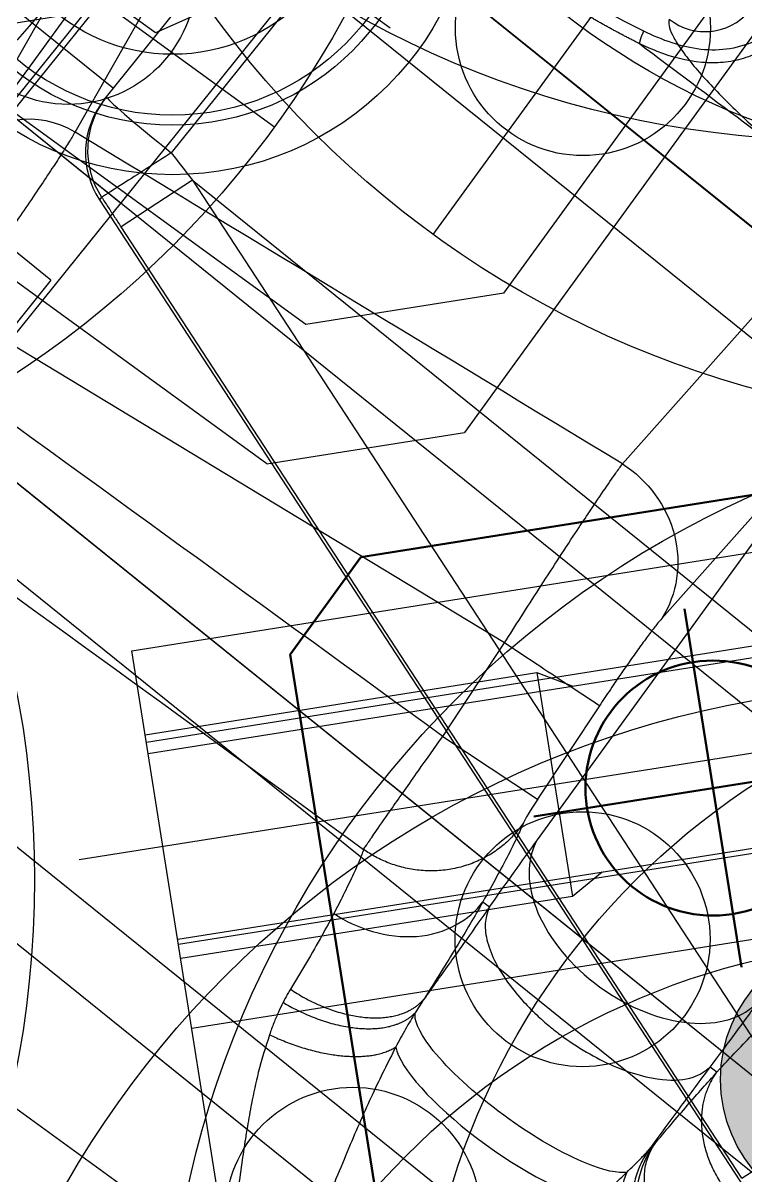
# Model space of a CAD drawing. Header units: millimetres. Extents: x 10462777 to 22643323, y 453826 to 1389191.
# Drawn here: x 11278642.8 to 11278668.32, y 585169.54 to 585210.23 of the extents above; entities that cross this region are included whole.
import ezdxf

# ---------------------------------------------------------------- set-up
doc = ezdxf.new("R2010")
doc.units = ezdxf.units.MM
doc.header["$LTSCALE"] = 200
doc.header["$MEASUREMENT"] = 0
for name, pattern in [('CENTER', [2, 1.25, -0.25, 0.25, -0.25]), ('HIDDEN', [3.75, 2.5, -1.25]), ('PHANTOM', [2.5, 1.25, -0.25, 0.25, -0.25, 0.25, -0.25])]:
    doc.linetypes.add(name, pattern=pattern)
doc.layers.get('0').update_dxf_attribs({"linetype": 'CONTINUOUS'})
for name, color, linetype in [('1', 1, 'CENTER'), ('CDQ2A50-25DC-A93L', 7, 'CONTINUOUS'), ('CENTER', 1, 'CONTINUOUS'), ('CL', 3, 'CONTINUOUS'), ('DR1433-A-002-023-000', 7, 'CONTINUOUS'), ('DR1501-002-005-002', 7, 'CONTINUOUS'), ('HIDDEN', 7, 'HIDDEN'), ('HL', 2, 'HIDDEN')]:
    doc.layers.add(name, color=color, linetype=linetype)
doc.layers.add('DR1431-08-005-000', color=7, linetype='CONTINUOUS', lineweight=50)
doc.layers.add('LAYOUT', color=8, linetype='CONTINUOUS', lineweight=25)

# ---------------------------------------------------------------- blocks, each defined once
blk = doc.blocks.new('A$C321A0869')
at = {"layer": '1', "color": 155, "linetype": 'Continuous'}
for p, q in [((381, 295.365), (381, 288.109)), ((380.497, 288.109), (380.608, 288.109)), ((380.608, 288.109), (391.269, 288.109)), ((377.622, 286.023), (364.742, 246.381)), ((377.742, 286.023), (377.622, 286.023)), ((388.255, 285.091), (380.502, 285.091)), ((388.255, 253.219), (388.255, 285.091)), ((391.308, 251.071), (391.308, 285.091)), ((391.336, 285.091), (391.336, 251.072)), ((364.961, 246.689), (377.352, 284.823)), ((380.218, 283.892), (377.352, 284.823)), ((380.218, 283.892), (367.828, 245.758)), ((380.218, 283.892), (380.218, 248.347)), ((364.961, 246.689), (367.828, 245.758)), ((94.752, 226.281), (93.318, 239.37)), ((118.309, 238.644), (117.273, 228.161)), ((90.542, 236.65), (91.976, 223.561)), ((122.638, 235.051), (121.602, 224.568)), ((122.638, 215.654), (122.638, 235.051)), ((117.615, 220.598), (94.992, 218.709)), ((117.789, 216.648), (117.615, 220.598)), ((121.63, 220.774), (121.803, 216.824)), ((117.789, 216.648), (121.803, 216.824)), ((122.364, 212.751), (122.661, 212.751)), ((132.584, 212.751), (132.287, 212.751)), ((122.569, 197.167), (93.489, 197.167))]:
    blk.add_line(p, q, dxfattribs=at)
for centre, major_axis, ratio, start_param, end_param in [((380.497, 285.091), (3.023, 0), 0.998485, 1.570796, 2.827879), ((380.608, 285.091), (0, -3.018), 0.998485, 3.141593, 4.398675), ((380.608, 285.091), (0, 3.018), 0.035249, 0, 1.570796), ((397.189, 274.352), (-0.573, 1.929), 0.983499, 1.286405, 2.848113), ((94.988, 223.454), (3, 0.329), 0.940037, 1.546497, 2.987638), ((121.856, 216.827), (0.044, -1.009), 0.052289, 4.712976, 6.028614), ((127.474, 215.866), (-4.847, 0), 0.642612, 0.068295, 3.073299), ((127.474, 207.162), (4.78, 0), 0.267644, 3.42552, 5.851881)]:
    blk.add_ellipse(centre, major_axis=major_axis, ratio=ratio, start_param=start_param, end_param=end_param, dxfattribs=at)
for points in [[(377.742, 286.023), (377.699, 285.889), (377.612, 285.622), (377.482, 285.222), (377.395, 284.956), (377.352, 284.823)], [(380.502, 285.091), (380.407, 284.691), (380.313, 284.292), (380.218, 283.892)], [(395.207, 274.352), (395.145, 274.333), (395.021, 274.243), (394.841, 273.945), (394.671, 273.494), (394.514, 272.9), (394.375, 272.178), (394.257, 271.345), (394.163, 270.419), (394.093, 269.423), (394.051, 268.377), (394.042, 267.669), (394.042, 267.311)], [(108.911, 240.962), (107.531, 240.723), (106.075, 240.579), (104.66, 240.544)], [(109.057, 240.517), (112.113, 240.467), (115.169, 240.416), (118.225, 240.366)], [(117.273, 228.161), (109.766, 227.534), (102.259, 226.908), (94.752, 226.281)], [(94.752, 226.281), (94.765, 226.157), (94.789, 225.864), (94.825, 225.291), (94.859, 224.597), (94.89, 223.794), (94.919, 222.896), (94.944, 221.92), (94.965, 220.884), (94.981, 219.807), (94.989, 219.075), (94.992, 218.709)], [(121.602, 224.568), (121.594, 224.486), (121.58, 224.288), (121.568, 223.88), (121.564, 223.379), (121.568, 222.798), (121.58, 222.158), (121.601, 221.473), (121.619, 221.009), (121.63, 220.774)], [(117.789, 216.648), (110.165, 216.648), (102.542, 216.648), (94.919, 216.648)], [(121.886, 215.85), (121.923, 215.698), (121.999, 215.34), (122.118, 214.639), (122.24, 213.78), (122.323, 213.111), (122.364, 212.751)], [(132.584, 212.751), (132.625, 213.111), (132.708, 213.78), (132.83, 214.639), (132.949, 215.34), (133.025, 215.698), (133.062, 215.85)], [(122.661, 212.751), (122.646, 213.78), (122.638, 214.754), (122.638, 215.654)], [(94.77, 211.778), (102.47, 211.778), (110.171, 211.778), (117.871, 211.778)], [(132.254, 209.119), (132.266, 209.21), (132.278, 209.301), (132.291, 209.393)], [(122.696, 208.784), (122.708, 208.585), (122.72, 208.386), (122.731, 208.187)], [(118.678, 206.27), (118.683, 206.212), (118.694, 206.097), (118.715, 205.921), (118.732, 205.803), (118.741, 205.744)], [(118.741, 205.744), (118.761, 205.621), (118.807, 205.369), (118.9, 204.968), (118.979, 204.683), (119.023, 204.537)]]:
    blk.add_open_spline(points, degree=3, dxfattribs=at)
for points, degree, knots in [([(380.502, 285.091), (379.86, 285.301), (379.127, 285.542), (378.065, 285.901), (377.773, 286.004), (377.742, 286.023)], 3, [0, 0, 0, 0, 0.5, 0.5, 1, 1, 1, 1]), ([(112.342, 243.084), (112.019, 242.457), (111.515, 241.967), (110.317, 241.286), (109.628, 241.086), (108.911, 240.962)], 3, [0, 0, 0, 0, 0.5, 0.5, 1, 1, 1, 1]), ([(112.717, 242.88), (112.594, 242.663), (112.345, 242.228), (111.829, 241.694), (111, 241.093), (110.045, 240.719), (109.277, 240.562), (109.057, 240.517)], 3, [0, 0, 0, 0, 0.164079, 0.329193, 0.498103, 0.855921, 1, 1, 1, 1]), ([(109.057, 240.517), (107.948, 240.334), (106.811, 240.228), (105.708, 240.125), (104.617, 240.1)], 2, [0, 0, 0, 0.5, 0.5, 1, 1, 1]), ([(117.615, 220.598), (117.592, 220.964), (117.545, 221.724), (117.477, 222.887), (117.413, 224.079), (117.362, 225.141), (117.319, 226.137), (117.288, 227.018), (117.272, 227.724), (117.272, 228.034), (117.273, 228.161)], 3, [0, 0, 0, 0, 0.111761, 0.232341, 0.361736, 0.499944, 0.605523, 0.749982, 0.896936, 1, 1, 1, 1]), ([(117.273, 228.161), (118.335, 228.227), (119.425, 227.876), (121.032, 226.542), (121.539, 225.568), (121.602, 224.568)], 3, [0, 0, 0, 0, 0.5, 0.5, 1, 1, 1, 1]), ([(121.63, 220.774), (121.576, 220.772), (121.12, 220.752), (119.644, 220.687), (118.632, 220.642), (117.615, 220.598)], 3, [0, 0, 0, 0, 0.5, 0.5, 1, 1, 1, 1]), ([(117.871, 211.778), (117.867, 211.861), (117.859, 212.049), (117.844, 212.616), (117.825, 213.614), (117.804, 215.042), (117.794, 216.145), (117.789, 216.648)], 3, [0, 0, 0, 0, 0.126899, 0.286306, 0.500624, 0.772475, 1, 1, 1, 1]), ([(132.287, 212.751), (132.293, 213.203), (132.307, 214.22), (132.309, 215.141), (132.31, 215.653)], 3, [0, 0, 0, 0, 0.444122, 1, 1, 1, 1]), ([(118.35, 209.331), (119.293, 209.369), (120.402, 209.729), (121.975, 211.063), (122.368, 211.981), (122.364, 212.751)], 3, [0, 0, 0, 0, 0.5, 0.5, 1, 1, 1, 1]), ([(122.364, 212.751), (122.396, 212.462), (122.458, 211.883), (122.545, 210.918), (122.625, 209.892), (122.672, 209.153), (122.696, 208.784)], 3, [0, 0, 0, 0, 0.250094, 0.499935, 0.750055, 1, 1, 1, 1]), ([(122.661, 212.751), (122.706, 212.583), (122.799, 212.238), (123.235, 211.751), (123.87, 211.321), (124.648, 210.989), (125.454, 210.767), (126.187, 210.642), (126.778, 210.586), (127.19, 210.568), (128.133, 210.558), (129.626, 210.726), (131.191, 211.331), (132.069, 212.048), (132.22, 212.534), (132.287, 212.751)], 3, [0, 0, 0, 0, 0.07219, 0.148138, 0.224315, 0.296652, 0.361348, 0.415515, 0.457373, 0.486059, 0.501268, 0.653246, 0.790916, 0.906668, 1, 1, 1, 1]), ([(122.661, 212.751), (122.667, 212.283), (122.678, 211.313), (122.688, 210.059), (122.694, 209.202), (122.696, 208.868), (122.696, 208.784)], 3, [0, 0, 0, 0, 0.374111, 0.758018, 0.939401, 1, 1, 1, 1]), ([(132.254, 209.119), (132.258, 209.76), (132.266, 211.013), (132.28, 212.181), (132.287, 212.751)], 3, [0, 0, 0, 0, 0.512227, 1, 1, 1, 1]), ([(132.291, 209.393), (132.335, 210.007), (132.422, 211.233), (132.53, 212.246), (132.584, 212.751)], 3, [0, 0, 0, 0, 0.501077, 1, 1, 1, 1]), ([(117.871, 211.778), (117.906, 211.664), (117.984, 211.38), (118.106, 210.811), (118.23, 210.115), (118.312, 209.587), (118.35, 209.331)], 3, [0, 0, 0, 0, 0.237087, 0.504555, 0.77434, 1, 1, 1, 1]), ([(118.35, 209.331), (118.39, 209.054), (118.472, 208.434), (118.583, 207.41), (118.649, 206.648), (118.678, 206.27)], 3, [0, 0, 0, 0, 0.320604, 0.675695, 1, 1, 1, 1]), ([(132.291, 209.393), (132.292, 208.454), (132.707, 207.5), (134.145, 206.084), (135.161, 205.637), (136.196, 205.587)], 3, [0, 0, 0, 0, 0.5, 0.5, 1, 1, 1, 1]), ([(136.293, 206.568), (136.04, 206.587), (135.523, 206.628), (134.53, 206.873), (133.641, 207.3), (132.975, 207.864), (132.599, 208.343), (132.351, 208.86), (132.311, 209.215), (132.291, 209.393)], 3, [0, 0, 0, 0, 0.12267, 0.249834, 0.498756, 0.623945, 0.749245, 0.874587, 1, 1, 1, 1]), ([(132.085, 208.016), (132.125, 208.247), (132.198, 208.663), (132.237, 208.978), (132.254, 209.119)], 3, [0, 0, 0, 0, 0.553136, 1, 1, 1, 1]), ([(132.085, 208.016), (131.877, 207.818), (131.431, 207.585), (129.732, 207.204), (128.443, 207.072), (125.841, 207.12), (124.634, 207.297), (123.153, 207.737), (122.833, 207.984), (122.731, 208.187)], 3, [0, 0, 0, 0, 0.25, 0.25, 0.5, 0.5, 0.75, 0.75, 1, 1, 1, 1]), ([(122.731, 208.187), (122.751, 207.966), (122.791, 207.508), (122.853, 207.044), (122.885, 206.804)], 3, [0, 0, 0, 0, 0.482296, 1, 1, 1, 1]), ([(131.816, 206.628), (131.867, 206.879), (131.961, 207.35), (132.046, 207.804), (132.085, 208.016)], 3, [0, 0, 0, 0, 0.533344, 1, 1, 1, 1]), ([(137.734, 205.142), (137.262, 205.071), (136.685, 205.065), (135.432, 205.266), (134.761, 205.477), (133.574, 206.081), (133.067, 206.469), (132.364, 207.263), (132.165, 207.664), (132.085, 208.016)], 3, [0, 0, 0, 0, 0.25, 0.25, 0.5, 0.5, 0.75, 0.75, 1, 1, 1, 1]), ([(122.885, 206.804), (122.984, 206.2), (123.192, 204.918), (123.653, 202.859), (124.222, 200.548), (124.607, 198.922), (124.811, 198.061)], 3, [0, 0, 0, 0, 0.207612, 0.440698, 0.703904, 1, 1, 1, 1]), ([(119.023, 204.537), (119.168, 204.101), (119.427, 203.325), (119.888, 202.293), (120.244, 201.556), (120.468, 201.113), (120.886, 200.302), (121.417, 199.333), (122.089, 198.1), (122.409, 197.477), (122.569, 197.167)], 3, [0, 0, 0, 0, 0.181133, 0.321827, 0.422251, 0.482479, 0.502581, 0.752613, 0.876758, 1, 1, 1, 1])]:
    blk.add_open_spline(points, degree=degree, knots=knots, dxfattribs=at)
for points, weights in [([(109.057, 240.517), (109.002, 240.584), (108.947, 240.751), (108.911, 240.962)], [1.09515396625, 0.968279368658, 0.968282011306, 1.09516189419]), ([(121.886, 215.85), (121.956, 213.517), (120.279, 211.815), (117.871, 211.778)], [1.17880138624, 0.940399557335, 0.940399537921, 1.178801328]), ([(136.598, 209.331), (134.238, 209.426), (132.573, 210.845), (132.584, 212.751)], [1.17263865249, 0.942451718488, 0.942453782523, 1.17264484459]), ([(118.678, 206.27), (120.973, 206.359), (122.63, 207.388), (122.696, 208.784)], [1.17264507664, 0.947803610084, 0.942576073738, 1.1569624676]), ([(132.254, 209.119), (132.27, 205.978), (135.382, 204.399), (138.383, 205.954)], [1.33150470961, 0.881725118967, 0.8896351349, 1.35523475741]), ([(118.741, 205.744), (120.949, 205.931), (122.557, 206.925), (122.731, 208.187)], [1.14164781482, 0.945394517188, 0.953073187445, 1.1646838256]), ([(119.023, 204.537), (120.997, 204.891), (122.499, 205.786), (122.885, 206.804)], [1.10441490978, 0.950572235322, 0.966730917957, 1.15289095768])]:
    blk.add_rational_spline(points, weights, degree=3, dxfattribs=at)
blk = doc.blocks.new('A$C3D036A4C')
at = {"layer": 'DR1501-002-005-002'}
h = blk.add_hatch(color=256, dxfattribs=at)
h.dxf.hatch_style = 1
h.paths.add_polyline_path([(20, 35), (20, 33.5, -0.414214), (23.5, 30), (25, 30, 0.414214)])
h.paths.add_polyline_path([(20, 33.5), (20, 30), (23.5, 30, 0.414214)], flags=17)
h.paths.add_polyline_path([(20, 30), (16.5, 30, 0.414214), (20, 26.5)], flags=17)
h.paths.add_polyline_path([(16.5, 30), (15, 30, 0.414214), (20, 25), (20, 26.5, -0.414214)])
at = {"layer": 'CL'}
blk.add_line((0, 45), (100, 45), dxfattribs=at)
at = {"layer": 'DR1501-002-005-002'}
for p, q in [((5, 90), (0, 85)), ((5, 90), (95, 90)), ((0, 5), (0, 85)), ((60, 26), (60, 64)), ((60, 35), (100, 35)), ((60, 26), (100, 26)), ((5, 0), (0, 5)), ((5, 0), (95, 0))]:
    blk.add_line(p, q, dxfattribs=at)
blk.add_circle((20, 75), 6.5, dxfattribs=at)
at = {"layer": 'HL'}
blk.add_circle((20, 30), 5, dxfattribs=at)
blk = doc.blocks.new('A$C148D47CC')
at = {"layer": 'CL'}
blk.add_line((0, 10), (175, 10), dxfattribs=at)
at = {"layer": 'DR1501-002-005-002'}
for p, q in [((0, 20), (175, 20)), ((0, 0), (175, 0))]:
    blk.add_line(p, q, dxfattribs=at)
blk = doc.blocks.new('A$C69DB7109')
at = {"layer": 'DR1501-002-005-002'}
blk.add_line((-5, -85), (-5, -55), dxfattribs=at)
blk = doc.blocks.new('A$C4F800965')
at = {"layer": 'CL'}
for p, q in [((35, 70), (35, 0)), ((0, 35), (70, 35))]:
    blk.add_line(p, q, dxfattribs=at)
blk.add_circle((35, 35), 26, dxfattribs=at)
at = {"layer": 'DR1501-002-005-002'}
for centre, radius in [((35, 35), 35), ((35, 61), 4.5), ((61, 35), 4.5), ((35, 9), 4.5)]:
    blk.add_circle(centre, radius, dxfattribs=at)
blk = doc.blocks.new('A$C59BF75ED')
at = {"layer": 'CENTER'}
for p, q in [((50, 84.5), (50, 65.5)), ((40.5, 75), (59.5, 75))]:
    blk.add_line(p, q, dxfattribs=at)
at = {"layer": 'CL'}
blk.add_line((30, 45), (230, 45), dxfattribs=at)
at = {"layer": 'DR1501-002-005-002'}
blk.add_lwpolyline([(52.887, 70), (47.113, 70), (44.226, 75), (47.113, 80), (52.887, 80), (55.773, 75), (52.887, 70)], dxfattribs=at)
for radius in [10.75, 9, 8.65]:
    blk.add_circle((50, 75), radius, dxfattribs=at)
for name, p in [('A$C3D036A4C', (30, 0)), ('A$C69DB7109', (100, 90)), ('A$C4F800965', (0, 10)), ('A$C148D47CC', (25, 35))]:
    blk.add_blockref(name, p, dxfattribs=at)
blk = doc.blocks.new('A$C01323151')
at = {"layer": 'DR1501-002-005-002', "rotation": 90.00000000000004}
for p in [(124.4, 152.367), (444.4, 152.367)]:
    blk.add_blockref('A$C59BF75ED', p, dxfattribs=at)
blk = doc.blocks.new('A$C6B1410A9')
at = {"layer": 'DR1501-002-005-002', "rotation": 90.00000000000004}
for p in [(124.4, 149.992), (414.4, 149.992)]:
    blk.add_blockref('A$C59BF75ED', p, dxfattribs=at)
blk = doc.blocks.new('CDQ2A50-25-S')
at = {"layer": 'CDQ2A50-25DC-A93L', "ltscale": 10}
for p, q in [((32, 65.5), (-32, 65.5)), ((-32, 65.5), (-32, 0)), ((-28.723, 0), (-28.723, 65.5)), ((-21.5, 0), (-21.5, 65.5)), ((-18.5, 0), (-18.5, 65.5))]:
    blk.add_line(p, q, dxfattribs=at)
at = {"layer": 'CENTER', "ltscale": 10}
blk.add_line((-25, -3), (-25, 68.5), dxfattribs=at)
at = {"layer": 'HIDDEN', "ltscale": 10}
for p, q in [((-29, 65.5), (-29, 51.5)), ((-28.323, 0), (-28.323, 65.5)), ((-21.677, 0), (-21.677, 65.5)), ((-21, 51.5), (-21, 65.5)), ((-29, 51.5), (-28.323, 50.328)), ((-29, 51.5), (-21, 51.5)), ((-21.677, 50.328), (-21, 51.5))]:
    blk.add_line(p, q, dxfattribs=at)
blk = doc.blocks.new('A$C7C8F32CC')
at = {"layer": 'DR1431-08-005-000', "ltscale": 10}
for p, q in [((9.5, 162, 41.999), (6.5, 159, 41.999)), ((6.5, 159, 41.999), (6.5, 102, 41.999))]:
    blk.add_line(p, q, dxfattribs=at)
at = {"layer": 'DR1431-08-005-000', "ltscale": 0.5}
blk.add_line((71.5, 162, 41.999), (9.5, 162, 41.999), dxfattribs=at)
at = {"layer": 'DR1431-08-005-000', "color": 1, "linetype": 'CENTER', "ltscale": 0.5}
for p, q in [((16.5, 154.406, 41.999), (16.5, 141.594, 41.999)), ((10.094, 148, 41.999), (22.906, 148, 41.999))]:
    blk.add_line(p, q, dxfattribs=at)
at = {"layer": 'DR1431-08-005-000', "ltscale": 10}
blk.add_circle((16.5, 148, 41.999), 4.5, dxfattribs=at)
at = {"layer": 'DR1433-A-002-023-000'}
blk.add_blockref('CDQ2A50-25-S', (40.5, 102, 41.999), dxfattribs=at)
blk = doc.blocks.new('A$C5CB33DE0')
at = {"layer": 'DR1433-A-002-023-000', "ltscale": 0.5, "xscale": -1, "rotation": 180}
blk.add_blockref('A$C7C8F32CC', (0, 170.5), dxfattribs=at)
blk = doc.blocks.new('A$C256B494F')
at = {"layer": 'DR1501-002-005-002'}
for name, p, rotation in [('A$C59BF75ED', (468.432, 219.009, -10.028), 90.00000000000004), ('A$C5CB33DE0', (186.894, 170.537, -52.027), 314.9999999999999), ('A$C59BF75ED', (230, 264.787, -10.028), 180)]:
    blk.add_blockref(name, p, dxfattribs=dict(at, rotation=rotation))
blk.add_blockref('A$C59BF75ED', (475.786, 197.943, -10.028), dxfattribs=at)
blk = doc.blocks.new('A$C1F8A417F')
at = {"ltscale": 10}
for name, p in [('A$C256B494F', (1576.882, 789.024, 10.028)), ('A$C6B1410A9', (1650.716, 788.607)), ('A$C01323151', (1633.375, 786.022))]:
    blk.add_blockref(name, p, dxfattribs=at)
at = {"layer": 'DR1501-002-005-002'}
blk.add_blockref('A$C321A0869', (1664.775, 743.024), dxfattribs=at)
blk = doc.blocks.new('A$C7DA30AB0')
at = {"layer": 'LAYOUT', "color": 6, "linetype": 'PHANTOM'}
blk.add_circle((3030.448, 3025.987, 0), 2693.021, dxfattribs=at)

msp = doc.modelspace()

# ---------------------------------------------------------------- block references
at = {"ltscale": 10, "rotation": 324.019764306913}
msp.add_blockref('A$C1F8A417F', (11276651.31599, 585455.73383, 0), dxfattribs=at)

# ---------------------------------------------------------------- next in the draw order: block references
at = {"ltscale": 10, "rotation": 51.1429793073033}
msp.add_blockref('A$C1F8A417F', (11278165.47006, 582967.95012, 0), dxfattribs=at)

# ---------------------------------------------------------------- next in the draw order: block references
at = {"ltscale": 10}
msp.add_blockref('A$C7DA30AB0', (11276684.40366, 580408.4363, 0), dxfattribs=at)

doc.saveas('drawing.dxf')
